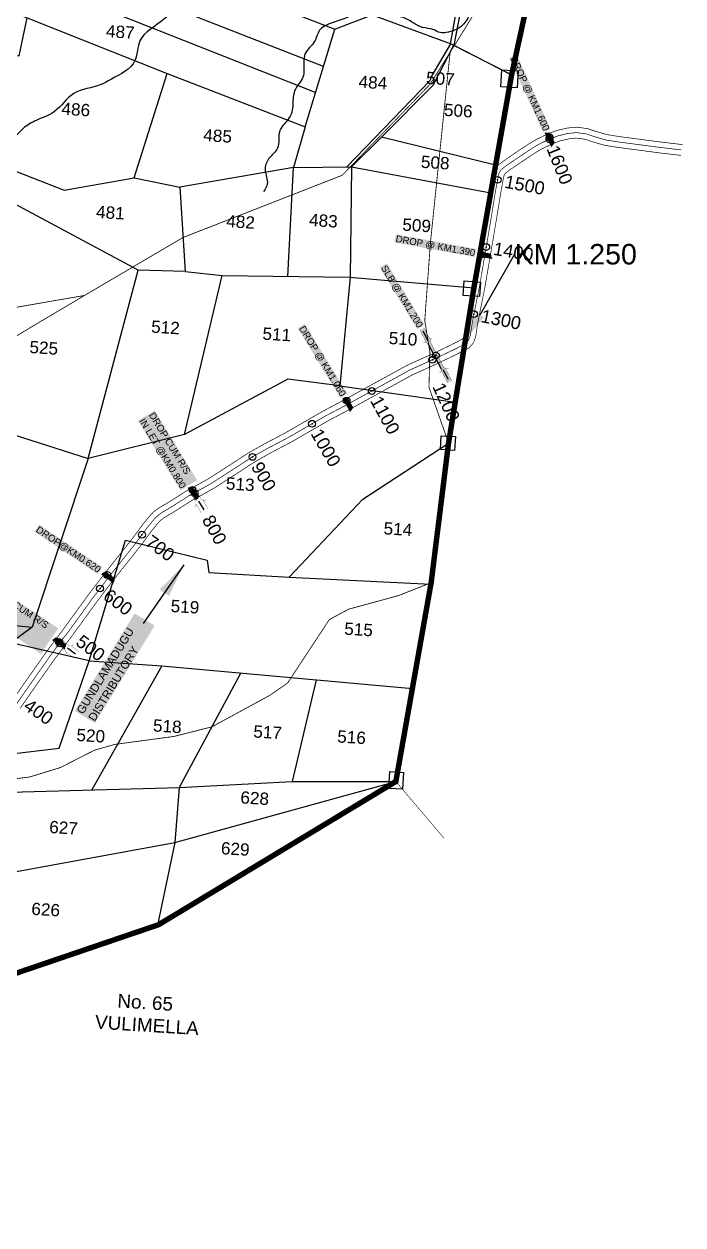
# Model space of a CAD drawing. Header units: inches. Extents: x 198958 to 218693, y 1596361 to 1611769.
# Drawn here: x 204555 to 205522, y 1599783 to 1601544 of the extents above; entities that cross this region are included whole.
import ezdxf
from ezdxf import colors
from ezdxf.entities.mleader import LeaderData, LeaderLine
from ezdxf.enums import TextEntityAlignment as Align
from ezdxf.math import Vec2, Vec3

# ---------------------------------------------------------------- set-up
doc = ezdxf.new("R2010")
doc.units = ezdxf.units.IN
doc.header["$LTSCALE"] = 15
doc.header["$MEASUREMENT"] = 0
doc.header["$PDMODE"] = 32
doc.header["$PDSIZE"] = 10
doc.linetypes.add('ACAD_ISO02W100', pattern=[15, 12, -3])
doc.linetypes.add('HIDDEN2', pattern=[0.1875, 0.125, -0.0625])
for name, color, linetype in [('CANAL1', 7, 'Continuous'), ('CSMark', 72, 'Continuous'), ('PLOTS', 7, 'Continuous'), ('PLOTS NO', 7, 'Continuous'), ('RE REMARKS', 7, 'Continuous'), ('ROADS', 1, 'Continuous'), ('STREAMS', 4, 'Continuous'), ('STRUCTURE', 5, 'Continuous'), ('TEXT', 1, 'Continuous'), ('text2', 7, 'Continuous'), ('VILLAGE BOUNDARY STONES', 1, 'Continuous'), ('VILLAGE BOUNDAY', 5, 'Continuous'), ('VILLAGE BOUNDRY', 5, 'Continuous'), ('VILLAGE STONES', 240, 'Continuous')]:
    doc.layers.add(name, color=color, linetype=linetype)
doc.styles.get("Standard").update_dxf_attribs({"font": 'arial.ttf'})
doc.dimstyles.get("Standard").update_dxf_attribs({"dimtxt": 0.18, "dimasz": 0.18, "dimexe": 0.18, "dimexo": 0.0625, "dimgap": 0.09, "dimtad": 0, "dimtih": 1, "dimtoh": 1, "dimdec": 4, "dimzin": 0, "dimdsep": 46, "dimtxsty": 'Standard', "dimcen": 0.09, "dimadec": 0, "dimazin": 0, "dimtfac": 1, "dimtdec": 4, "dimtofl": 0, "dimtmove": 0, "dimatfit": 3, "dimfxl": 1, "dimtolj": 1, "dimtzin": 0, "dimarcsym": 0})

# ---------------------------------------------------------------- blocks, each defined once
blk = doc.blocks.new('DROP')
h = blk.add_hatch()
h.set_pattern_fill('ANSI31', color=1, scale=10, angle=45)
h.set_pattern_definition([(90, (-324.4107, -25.7687), (-1.25, 0), [])])
h.paths.add_polyline_path([(-9.9, -4.3), (-13.8, 4.1), (13.8, 4.1), (10.2, -4.3)])
at = {"layer": 'STRUCTURE', "color": 5, "const_width": 0.49}
blk.add_lwpolyline([(-9.9, -4.3), (-13.8, 4.1), (13.8, 4.1), (10.2, -4.3), (-9.9, -4.3)], dxfattribs=at)
at = {"layer": 'STRUCTURE', "color": 5}
blk.add_circle((0, 0), 1.33, dxfattribs=at)
blk = doc.blocks.new('OT')
at = {"layer": 'STRUCTURE', "color": 190}
for points, const_width in [([(769751.4, 1706595.8), (769729.4, 1706595.8)], 0.5), ([(769775.2, 1706601.8), (769775.2, 1706597.8), (769769.2, 1706593.8), (769761.8, 1706593.8), (769754.4, 1706593.8), (769748.4, 1706597.8), (769748.4, 1706601.8)], 0.5), ([(769761.8, 1706593.8), (769761.8, 1706581)], 2.5), ([(769751.4, 1706579), (769729.4, 1706579)], 0.5), ([(769748.4, 1706573), (769748.4, 1706577), (769754.4, 1706581), (769761.8, 1706581), (769761.8, 1706581), (769761.8, 1706581), (769769.2, 1706581), (769775.2, 1706577), (769775.2, 1706573)], 0.5)]:
    blk.add_lwpolyline(points, dxfattribs=dict(at, const_width=const_width))
at = {"layer": 'STRUCTURE', "color": 0}
blk.add_circle((769761.8, 1706587.4), 1.87, dxfattribs=at)
blk.add_leader([(769732.6, 1706587.4), (769753.8, 1706587.4)], dimstyle='Standard', override={"dimasz": 10, "dimgap": 0.09, "dimtad": 0}, dxfattribs=at)
blk = doc.blocks.new('SLB')
at = {"layer": 'STRUCTURE'}
h = blk.add_hatch(dxfattribs=at)
h.set_pattern_fill('DOTS', color=6, scale=20, angle=320.3722, style=0)
h.set_pattern_definition([(320.372247934, (-159.4327, -72.9564), (1.2786241598, 0.5641323054), [0, -1.25])])
h.paths.add_polyline_path([(769699.5, 1706871.1), (769699.5, 1706861.1), (769729.1, 1706861.1), (769732.1, 1706863.1), (769792.1, 1706863.1), (769795.1, 1706861.1), (769824.7, 1706861.1), (769824.7, 1706871.1), (769795.1, 1706871.1), (769792.1, 1706869.1), (769732.1, 1706869.1), (769729.1, 1706871.1)])
at = {"layer": 'STRUCTURE', "color": 6, "linetype": 'ACAD_ISO02W100', "ltscale": 0.5, "const_width": 0.5}
for points in [[(769699.5, 1706871.1), (769729.1, 1706871.1)], [(769699.5, 1706861.1), (769729.1, 1706861.1)], [(769795.1, 1706871.1), (769824.7, 1706871.1)], [(769795.1, 1706861.1), (769824.7, 1706861.1)]]:
    blk.add_lwpolyline(points, dxfattribs=at)
at = {"layer": 'STRUCTURE', "color": 6, "const_width": 0.628}
for points in [[(769726.1, 1706877.1), (769726.1, 1706873.1), (769732.1, 1706869.1), (769792.1, 1706869.1), (769798.1, 1706873.1), (769798.1, 1706877.1)], [(769726.1, 1706855.1), (769726.1, 1706859.1), (769732.1, 1706863.1), (769792.1, 1706863.1), (769798.1, 1706859.1), (769798.1, 1706855.1)]]:
    blk.add_lwpolyline(points, dxfattribs=at)
at = {"layer": 'STRUCTURE', "color": 6}
blk.add_lwpolyline([(769732.1, 1706863.1), (769792.1, 1706863.1)], dxfattribs=at)
blk.add_lwpolyline([(769732.1, 1706863.1), (769792.1, 1706863.1)], dxfattribs=at)
at = {"layer": 'STRUCTURE', "color": 0}
blk.add_circle((769762.1, 1706866.1), 1.24, dxfattribs=at)
for points in [[(769703.8, 1706866), (769726.7, 1706866)], [(769818.6, 1706865.8), (769795.7, 1706865.8)]]:
    blk.add_leader(points, dimstyle='Standard', override={"dimasz": 10, "dimgap": 0.09, "dimtad": 0}, dxfattribs=at)

msp = doc.modelspace()

# ---------------------------------------------------------------- linework, layer by layer
at = {"layer": 'CANAL1', "color": 200, "const_width": 1}
for points in [[(204536.3, 1600550), (204559, 1600582.6), (204587.9, 1600623.6), (204614.4, 1600659), (204647.8, 1600705), (204673, 1600738.1), (204712.7, 1600788), (204729.2, 1600810.4), (204738.7, 1600821.9), (204744.3, 1600828), (204751.6, 1600833.7), (204766.4, 1600842.3), (204791.9, 1600858.6), (204808.1, 1600867.5), (204825.6, 1600877.4), (204860.1, 1600899.5), (204882.3, 1600914), (204891, 1600919.1), (204909.5, 1600929.4), (204938.2, 1600944.5), (204964.9, 1600959.9), (204993.8, 1600976.6), (205022.8, 1600991.9), (205078.1, 1601022.4), (205116.6, 1601043.5), (205154.1, 1601060.5), (205181.3, 1601073.5), (205191.1, 1601078.5), (205197.7, 1601082), (205200, 1601084.6), (205201.8, 1601089.7), (205204.7, 1601108.4), (205215.4, 1601161.8), (205230.2, 1601249.1), (205239.1, 1601302.9), (205242.4, 1601320.6), (205244.2, 1601329), (205248.9, 1601336.2), (205258.1, 1601343.2), (205279.9, 1601358.2), (205296.6, 1601369.1), (205308.5, 1601376.1), (205322.1, 1601382.5), (205335.6, 1601387.9), (205352, 1601391.7), (205365, 1601393), (205381.2, 1601390.9), (205394.1, 1601386.6), (205409.9, 1601382.1), (205427.6, 1601379.2), (205486.1, 1601371.5), (205512.9, 1601368.3), (205521, 1601367.4)], [(204549.3, 1600540.6), (204572.1, 1600573.5), (204600.8, 1600614.2), (204627.3, 1600649.5), (204660.6, 1600695.4), (204685.6, 1600728.3), (204725.4, 1600778.3), (204741.9, 1600800.6), (204750.8, 1600811.4), (204755.2, 1600816.1), (204760.6, 1600820.4), (204774.7, 1600828.6), (204800.1, 1600844.8), (204815.9, 1600853.5), (204833.8, 1600863.6), (204868.8, 1600886), (204890.7, 1600900.4), (204898.9, 1600905.2), (204917.1, 1600915.4), (204945.9, 1600930.5), (204972.9, 1600946.1), (205001.6, 1600962.6), (205030.4, 1600977.8), (205085.8, 1601008.3), (205123.8, 1601029.2), (205160.8, 1601046), (205188.4, 1601059.2), (205198.5, 1601064.4), (205207.7, 1601069.2), (205214, 1601076.3), (205217.4, 1601085.7), (205220.4, 1601105.6), (205231.1, 1601158.9), (205246, 1601246.4), (205254.8, 1601300.1), (205258, 1601317.4), (205259.2, 1601322.7), (205260.8, 1601325.2), (205267.5, 1601330.3), (205288.9, 1601344.9), (205305, 1601355.5), (205316, 1601361.9), (205328.5, 1601367.8), (205340.4, 1601372.6), (205354.7, 1601375.9), (205364.8, 1601376.9), (205377.7, 1601375.2), (205389.4, 1601371.3), (205406.4, 1601366.4), (205425.3, 1601363.4), (205484.1, 1601355.6), (205511, 1601352.4), (205518.4, 1601351.6)]]:
    msp.add_lwpolyline(points, dxfattribs=at)
at = {"layer": 'CANAL1', "color": 1, "linetype": 'HIDDEN2', "ltscale": 4, "const_width": 1}
msp.add_lwpolyline([(204542.8, 1600545.3), (204565.6, 1600578.1), (204594.3, 1600618.9), (204620.9, 1600654.2), (204654.2, 1600700.2), (204679.3, 1600733.2), (204719.1, 1600783.2), (204735.5, 1600805.5), (204744.7, 1600816.6), (204749.8, 1600822), (204756.1, 1600827), (204770.5, 1600835.5), (204796, 1600851.7), (204812, 1600860.5), (204829.7, 1600870.5), (204864.5, 1600892.8), (204886.5, 1600907.2), (204894.9, 1600912.1), (204913.3, 1600922.4), (204942.1, 1600937.5), (204968.9, 1600953), (204997.7, 1600969.6), (205026.6, 1600984.8), (205081.9, 1601015.3), (205120.2, 1601036.4), (205157.4, 1601053.3), (205184.9, 1601066.3), (205194.8, 1601071.4), (205202.7, 1601075.6), (205207, 1601080.4), (205209.6, 1601087.7), (205212.5, 1601107), (205223.2, 1601160.4), (205238.1, 1601247.7), (205246.9, 1601301.5), (205250.2, 1601319), (205251.7, 1601325.9), (205254.8, 1601330.7), (205262.8, 1601336.8), (205284.4, 1601351.5), (205300.8, 1601362.3), (205312.2, 1601369), (205325.3, 1601375.1), (205338, 1601380.2), (205353.3, 1601383.8), (205364.9, 1601385), (205379.5, 1601383.1), (205391.8, 1601379), (205408.1, 1601374.2), (205426.5, 1601371.3), (205485.1, 1601363.6), (205511.9, 1601360.4), (205518.9, 1601359.6)], dxfattribs=at)
at = {"layer": 'PLOTS'}
for points in [[(204702.2, 1602258.3), (204563, 1601827.7), (204447, 1601860.6), (204392.2, 1601613.4), (204488.6, 1601579.7), (204559.5, 1601553.1), (204764.9, 1601471.7), (204967.4, 1601393.3), (205011, 1601536.7), (205065.8, 1601557.8), (205182.4, 1601514.6), (205270.1, 1601469.7)], [(205270.1, 1601469.7), (205180.5, 1601515.3), (205200.7, 1601626.9), (205139.6, 1601687.1), (205130.9, 1601725), (205148.4, 1601750.6), (205178.9, 1601836.5), (205164.7, 1601877.4), (205158.8, 1601940.1), (205081.8, 1602000.8)], [(205382, 1601932.3), (205343.3, 1601926), (205226.5, 1601794), (205221.3, 1601698), (205185.3, 1601513.2)], [(204425.2, 1601762.4), (205011, 1601536.7)], [(204994.4, 1601482), (204413.3, 1601708.6)], [(204405.2, 1601671.9), (204982.8, 1601443.9)], [(204417.3, 1601347.6), (204505.7, 1601299.3), (204518.2, 1601337.7), (204540.1, 1601437.7), (204518.5, 1601451), (204530.3, 1601498.8), (204547.9, 1601497.8), (204559.5, 1601553.1)], [(205180.5, 1601515.3), (205153.2, 1601468.5), (205150, 1601461.1), (205028.3, 1601334.6)], [(205079.2, 1601378.4), (205154.9, 1601454.6), (205185.3, 1601513.2)], [(204518.2, 1601337.7), (204613.5, 1601300.6), (204716.2, 1601318.6), (204764.9, 1601471.7)], [(204967.4, 1601393.3), (204950.1, 1601333.8), (205035.4, 1601334.7), (205239.5, 1601296.8)], [(205246.7, 1601337.3), (205079.2, 1601378.4), (205035.4, 1601334.7)], [(204716.2, 1601318.6), (204783.2, 1601304.9), (204791.4, 1601181.2), (204722.5, 1601183.1), (204505.7, 1601299.3)], [(204950.1, 1601333.8), (204783.2, 1601304.9)], [(204941.7, 1601174.1), (204950.1, 1601333.8)], [(205035.4, 1601334.7), (205033.1, 1601172.7), (205018.2, 1601013.7), (205187.4, 1600989.8)], [(204405.6, 1600984.9), (204648.8, 1600906.7), (204722.5, 1601183.1)], [(204791.4, 1601181.2), (204845.4, 1601175.5), (205032.2, 1601172.7), (205214.8, 1601157.2)], [(204790.4, 1600942.2), (204845.4, 1601175.5)], [(205018.2, 1601013.7), (204941.7, 1601023.2), (204790.4, 1600942.2), (204648.8, 1600906.7)], [(204943.6, 1600733), (205052, 1600847.1), (205177.6, 1600929.6)], [(204648.8, 1600906.7), (204566.7, 1600659.7)], [(204650.4, 1600610.2), (204703.9, 1600787.1), (204823.4, 1600758), (204826.1, 1600739.9), (204943.6, 1600733), (205151.6, 1600722.5)], [(203744, 1600632.8), (203883, 1600693.4), (204028.6, 1600713.6), (204346.3, 1600681.2), (204566.7, 1600659.7), (204299.9, 1600462.3), (204287.6, 1600409.3)], [(204287.6, 1600409.3), (204532.6, 1600473), (204606.5, 1600482), (204650.4, 1600610.2), (204535.4, 1600636.5)], [(204650.4, 1600610.2), (204757.1, 1600603), (204654.4, 1600420.8)], [(204757.1, 1600603), (205124.5, 1600569.4)], [(204872.8, 1600592.4), (204782.5, 1600424.3)], [(204983.6, 1600582.3), (204948.4, 1600433.3)], [(204287.6, 1600409.3), (204445.5, 1600415.2), (204782.5, 1600424.3), (204948.4, 1600433.3), (205100.3, 1600433.1)], [(204782.5, 1600424.3), (204775.9, 1600343.8), (204750.8, 1600222.6)], [(204775.9, 1600343.8), (205100.3, 1600433.1)], [(204382.9, 1600271.7), (204775.9, 1600343.8)]]:
    msp.add_lwpolyline(points, dxfattribs=at)
at = {"layer": 'ROADS', "const_width": 1.19}
for points in [[(202536.5, 1601156.6), (202838.9, 1601129.9), (202891.2, 1601115), (203330.5, 1601091.6), (203400.5, 1601097.6), (203505, 1601093.4), (203669.9, 1601104.2), (203779.4, 1601126.1), (203802.1, 1601130.7), (203904.9, 1601132.5), (204132.2, 1601122.4), (204453.1, 1601113), (204643.6, 1601146.1), (204788.1, 1601231.1), (205021.4, 1601322.3), (205150.1, 1601455.4), (205189.7, 1601518.3), (205213.7, 1601557.2)], [(205179.9, 1601502.7), (205151.1, 1601224.2), (205142.7, 1601109.3), (205150.2, 1601063.2), (205148.9, 1601011.5), (205177.6, 1600929.6)], [(204533.5, 1601080.5), (204567.2, 1601100.8), (204643.6, 1601146.1)], [(204163.5, 1600300.4), (204279.6, 1600338.7), (204370.6, 1600386), (204407.1, 1600419.9), (204516.7, 1600433.9), (204563.8, 1600439.9), (204608.7, 1600453.8), (204658.1, 1600479), (204688.3, 1600487.6), (204774.7, 1600499.2), (204830.2, 1600513.2), (204915.6, 1600559.6), (204941.5, 1600577.6), (205002.8, 1600670.7), (205031.3, 1600686), (205104.5, 1600705.9), (205152.1, 1600724.8)]]:
    msp.add_lwpolyline(points, dxfattribs=at)
at = {"layer": 'STREAMS'}
for points in [[(205376.9, 1602015.2), (205386, 1602024.2), (205387.8, 1602017.4), (205369, 1601992.3), (205361.4, 1601971.1), (205335.4, 1601956.5), (205307.1, 1601939.6), (205294.7, 1601928.5), (205280.8, 1601920.5), (205267.7, 1601920.1), (205246.7, 1601892.9), (205218.3, 1601862.1), (205205.9, 1601835.7), (205202.9, 1601812.6), (205198.6, 1601786.1), (205194.3, 1601743.7), (205199, 1601692.4), (205200.2, 1601677.7), (205204.9, 1601665.5), (205205.5, 1601646.6), (205207.2, 1601641.4), (205218.1, 1601623.5), (205217.5, 1601607.9), (205207.9, 1601557.2), (205196.4, 1601541.1), (205174.3, 1601531.8), (205165.5, 1601531.6), (205154.6, 1601536.2), (205139.5, 1601539.2), (205132.5, 1601542), (205109.4, 1601554.3), (205086.3, 1601557.6), (205075.1, 1601562.1), (205063.1, 1601564), (205025.4, 1601552.4), (205002.4, 1601544.5), (204988.5, 1601535), (204980.7, 1601518), (204967.4, 1601501.1), (204965.3, 1601487.8), (204963.9, 1601466.5), (204951.8, 1601446.3), (204949.2, 1601427.2), (204947.7, 1601415.1), (204941.4, 1601403.4), (204929.9, 1601387.4), (204926.8, 1601362.3), (204913.7, 1601346.6), (204908.5, 1601330), (204911.7, 1601309.7), (204906.1, 1601298.4)], [(205087.4, 1601754.2), (205059.5, 1601741.9), (205041.4, 1601721.1), (205006.3, 1601703.5), (204985.6, 1601681.8), (204938.6, 1601637.2), (204887.9, 1601620.5), (204875.4, 1601612.5), (204862.3, 1601609.7), (204840, 1601602.6), (204822.4, 1601595.7), (204807.8, 1601573.6), (204778.5, 1601566.2), (204759.5, 1601550.8), (204724.9, 1601519.8), (204717.4, 1601490.5), (204683.1, 1601463.5), (204667.4, 1601455.4), (204627.8, 1601442.2), (204599.4, 1601415.7), (204570.1, 1601401.7), (204551.5, 1601389.1), (204535.3, 1601374.2), (204525.4, 1601370.7), (204504.1, 1601370.8), (204490.7, 1601370.3), (204469.5, 1601364.5), (204453.7, 1601357.8), (204424.1, 1601361.4), (204396.8, 1601357.7), (204372.6, 1601358.1), (204348.2, 1601349.8), (204335.5, 1601343.4), (204318.7, 1601340.7), (204270.1, 1601317.9), (204243.1, 1601299.3), (204226.7, 1601292.2), (204205, 1601270.1)], [(204833.7, 1601600.9), (204802.6, 1601606.5), (204778.2, 1601612.8), (204754.6, 1601619.2), (204734.6, 1601627.3), (204702.3, 1601629), (204685.6, 1601630.7), (204656, 1601648.3), (204630.9, 1601652), (204621.7, 1601656.9), (204586.5, 1601696), (204567.1, 1601703.8), (204527.8, 1601698), (204502.5, 1601679.4), (204414.9, 1601600.3), (204387.5, 1601565.9), (204374.4, 1601552.5), (204364.8, 1601530.4), (204328.7, 1601506), (204301.6, 1601461.1), (204291.4, 1601456.9)]]:
    msp.add_spline(points, degree=3, dxfattribs=at)
at = {"layer": 'text2', "color": 2, "linetype": 'Continuous'}
for p in [(205325.6, 1601375.3), (205249.6, 1601315.7), (205232.9, 1601217.1), (205214.9, 1601118.7), (205153.9, 1601051.7), (205065, 1601006), (204977.4, 1600957.9), (204890, 1600909.3), (204805, 1600856.6), (204727.9, 1600795.1), (204666.4, 1600716.2), (204607, 1600635.8)]:
    msp.add_point(p, dxfattribs=at)
at = {"layer": 'text2', "color": 3, "linetype": 'Continuous'}
for p in [(205326, 1601378, 18), (205226, 1601206, 17), (205159, 1601058, 16), (205028, 1600992, 15), (204802, 1600861, 14), (204677, 1600736, 13), (204606, 1600638, 12)]:
    msp.add_point(p, dxfattribs=at)
at = {"layer": 'VILLAGE BOUNDARY STONES'}
for points in [[(205255.8, 1601477.1), (205279.7, 1601475.6), (205278.2, 1601450.8), (205254.2, 1601452.3)], [(205200.5, 1601167.3), (205224.5, 1601165.8), (205223.1, 1601144.4), (205199.1, 1601145.9)], [(205167, 1600940.3), (205187.8, 1600939), (205186.5, 1600918.6), (205165.7, 1600919.9)], [(205091.7, 1600447.8), (205111.5, 1600446.5), (205110, 1600421.7), (205090.1, 1600423)]]:
    msp.add_lwpolyline(points, close=True, dxfattribs=at)
at = {"layer": 'VILLAGE BOUNDAY', "linetype": 'ACAD_ISO02W100', "ltscale": 0.2, "const_width": 8}
msp.add_lwpolyline([(203366.7, 1599523.1), (203571.6, 1599625.3), (203791.1, 1599689.2), (204060.3, 1599886.8), (204282.8, 1600002.6), (204286.1, 1600064.3), (204752.3, 1600223.1), (205100.3, 1600433.1), (205152.1, 1600724.8), (205177.6, 1600929.6), (205214.8, 1601157.2), (205270.1, 1601469.7), (205315.9, 1601679.7)], dxfattribs=at)
at = {"layer": 'VILLAGE BOUNDRY', "const_width": 0.793}
msp.add_lwpolyline([(205100.3, 1600433.1), (205171.1, 1600349.8)], dxfattribs=at)

# ---------------------------------------------------------------- block references
for p, xscale, yscale, zscale, rotation in [((205326.7, 1601376, 18), 0.7999999999999999, 0.7999999999999999, 0.7999999999999999, 115.1347647656191), ((205230.9, 1601205.3), 0.8, 0.8, 0.8, 168.888019354971), ((205030.6, 1600987), 0.8, 0.8, 0.8, 120.6314793015025), ((204804, 1600856.6, 14), 0.7999999999999999, 0.7999999999999999, 0.7999999999999999, 123.5535087009804), ((204679.3, 1600733.2), 0.8, 0.8, 0.8, 143.0792603592361), ((204607.5, 1600636.7), 0.8, 0.8, 0.8, 143.0792603592361)]:
    msp.add_blockref('DROP', p, dxfattribs=dict(xscale=xscale, yscale=yscale, zscale=zscale, rotation=rotation))
at = {"layer": 'STRUCTURE', "color": 0, "xscale": 0.7, "yscale": 0.7, "zscale": 0.7}
for name, p, rotation in [('SLB', (-1103001.2, 1519692.4, 16), 297.8335405695378), ('OT', (1506825.4, 1749808.8), 120.8045525185911), ('OT', (1347241.1, 2242380.2), 143.5983419964791)]:
    msp.add_blockref(name, p, dxfattribs=dict(at, rotation=rotation))

# ---------------------------------------------------------------- texts
at = {"layer": 'CSMark', "color": 1}
for s, rotation, p in [('1600', 291.8581, (205329.7, 1601365.1)), ('1500', 349.3972, (205260.4, 1601313.6)), ('1400', 350.3757, (205243.7, 1601215.2)), ('1300', 348.6548, (205225.7, 1601116.5)), ('1200', 294.4603, (205162.1, 1601016.5)), ('1100', 298.8693, (205070.3, 1600996.4)), ('1000', 299.997, (204982.9, 1600948.3)), ('900', 299.9781, (204895.5, 1600899.7)), ('800', 298.8261, (204823.6, 1600821.8)), ('700', 323.5715, (204736.7, 1600788.6)), ('600', 322.7249, (204675.1, 1600709.6)), ('500', 323.0889, (204634.8, 1600642.2)), ('400', 325.1844, (204558.1, 1600548))]:
    msp.add_text(s, height=19, rotation=rotation, dxfattribs=at).set_placement(p, align=Align.MIDDLE_LEFT)
at = {"layer": 'PLOTS NO'}
for s, p in [('487', (204674.7, 1601525.1)), ('484', (205045.2, 1601450.9)), ('507', (205144.2, 1601456.5)), ('486', (204609.4, 1601411.3)), ('506', (205170.4, 1601409.6)), ('485', (204817.4, 1601372.6)), ('508', (205136.6, 1601333.4)), ('481', (204660.1, 1601260)), ('483', (204972.6, 1601248.2)), ('482', (204851.1, 1601246.4)), ('509', (205109.4, 1601241.3)), ('512', (204740.9, 1601091.6)), ('511', (204904.2, 1601081.4)), ('510', (205089.4, 1601074.9)), ('525', (204562.4, 1601061.7)), ('513', (204850.6, 1600861.6)), ('514', (205081.9, 1600795.8)), ('519', (204769.5, 1600681.9)), ('515', (205024.2, 1600648.6)), ('520', (204631.3, 1600492.7)), ('518', (204743.6, 1600506.6)), ('517', (204890.8, 1600497.8)), ('516', (205013.9, 1600490.5)), ('628', (204871.8, 1600401.1)), ('627', (204591.4, 1600357.7)), ('629', (204843.3, 1600326.6)), ('626', (204565.2, 1600237.7))]:
    msp.add_text(s, height=18, rotation=356.3896, dxfattribs=at).set_placement(p)
at = {"layer": 'STRUCTURE', "color": 5, "attachment_point": 1, "bg_fill": 1, "box_fill_scale": 1.1, "bg_fill_color": 7, "bg_fill_true_color": 16777215, "bg_fill_transparency": 0}
for s, insert, char_height, width, rotation in [('DROP @ KM1.600', (205277, 1601498), 10, 117.651, 294.6484), ('DROP @ KM1.390', (205101.2, 1601234.6), 10, 117.651, 349.6415), ('SLB @ KM1.200', (205086.6, 1601191.8), 10, 103.695, 301.3837), ('DROP @ KM1.060', (204966.4, 1601102.9), 10, 117.651, 301.3837), ('DROP CUM R/S IN LET @KM0.800', (204746.2, 1600975.9), 10, 117.635, 301.3837), ('DROP@KM0.620', (204577, 1600808.4), 10, 109.998, 326.1744), ('DROP CUM R/S IN LET @KM0.500', (204506.4, 1600722.7), 10, 116.989, 326.1744), ('{\\C1;GUNDLAMADUGU DISTRIBUTORY }', (204631.2, 1600537.1), 12, 165.36, 58.5282)]:
    msp.add_mtext(s, dxfattribs=dict(at, insert=insert, char_height=char_height, width=width, rotation=rotation))
at = {"layer": 'TEXT', "insert": (204661.9, 1600123.5), "char_height": 19.816, "width": 156.391, "attachment_point": 1, "rotation": 356.3896}
msp.add_mtext('    No. 65   VULIMELLA', dxfattribs=at)

# ---------------------------------------------------------------- leaders
at = {"layer": 'RE REMARKS', "color": 1}
msp.add_leader([(204789.3, 1600751.1), (204729.5, 1600665)], dimstyle='Standard', override={"dimasz": 50}, dxfattribs=at)
at = {"layer": 'VILLAGE STONES', "color": 1}
ml = msp.add_multileader_mtext('Standard', dxfattribs=at)
ml.set_content('KM 1.250', color=1)
ml.set_leader_properties()
ml.build(insert=Vec2(0, 0))
ml.multileader.update_dxf_attribs({"dogleg_length": 0.36, "arrow_head_size": 40})
ctx = ml.context
ctx.base_point, ctx.char_height, ctx.arrow_head_size, ctx.landing_gap_size, ctx.plane_origin = Vec3(205274.5, 1601206.3), 30, 40, 0.09, Vec3(205121.7, 1601436.5)
notes = []
notes.append((ctx, [(0, (1, 1, 0), (205274.5, 1601206.3), (1, 0), 1.396927018504357e-11, [(0, [(205204.1, 1601082.7)], 0, [])])]))
ctx.mtext.insert, ctx.mtext.flow_direction = Vec3(205274.5, 1601221.6), 5
for ctx, leaders in notes:
    for number, flags, end, landing, length, lines in leaders:
        leader = LeaderData()
        leader.index, (leader.has_last_leader_line, leader.has_dogleg_vector, leader.attachment_direction) = number, flags
        leader.last_leader_point, leader.dogleg_vector, leader.dogleg_length = Vec3(end), Vec3(landing), length
        for number, points, colour, breaks in lines:
            line = LeaderLine()
            line.index, line.vertices, line.color, line.breaks = number, Vec3.list(points), colors.encode_raw_color(colour), breaks
            leader.lines.append(line)
        ctx.leaders.append(leader)

doc.saveas('drawing.dxf')
